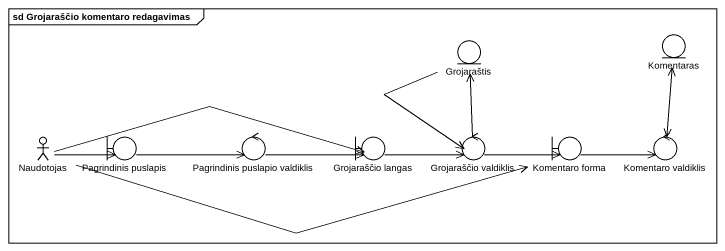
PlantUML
@startuml
mainframe sd Grojaraščio komentaro redagavimas
entity Grojaraštis
entity Komentaras
actor Naudotojas
boundary "Pagrindinis puslapis" as Pagrindinis_puslapis
control "Pagrindinis puslapio valdiklis" as Pagrindinis_puslapio
boundary "Grojaraščio langas" as Grojaraščio_langas
control "Grojaraščio valdiklis" as Grojaraščio_valdiklis
boundary "Komentaro forma" as Komentaro_forma
control "Komentaro valdiklis" as Komentaro_valdiklis
Grojaraštis --> Grojaraščio_valdiklis
Komentaras --> Komentaro_valdiklis
Naudotojas -right-> Pagrindinis_puslapis
Naudotojas -right-> Grojaraščio_langas
Naudotojas -right-> Komentaro_forma
Pagrindinis_puslapis -right-> Pagrindinis_puslapio
Pagrindinis_puslapio -right-> Grojaraščio_langas
Grojaraščio_langas -right-> Grojaraščio_valdiklis
Grojaraščio_valdiklis -up-> Grojaraštis
Grojaraščio_valdiklis -right-> Komentaro_forma
Komentaro_forma -right-> Komentaro_valdiklis
Komentaro_valdiklis -up-> Komentaras
@enduml
